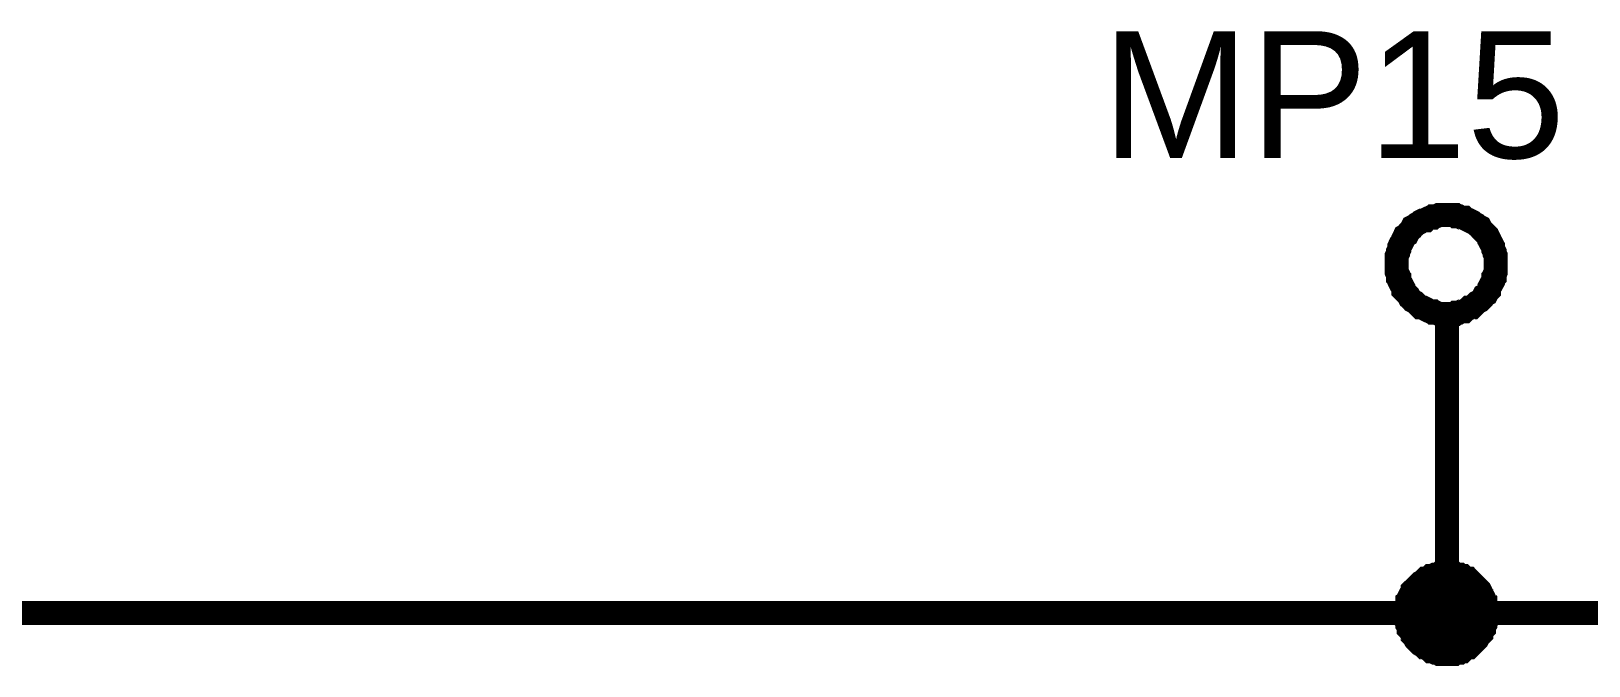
# Model space of a CAD drawing. Header units: millimetres. Extents: x -2024 to 917, y -725 to 13.
# Drawn here: x -1881.66 to -1862.16, y -187.32 to -179.37 of the extents above; entities that cross this region are included whole.
import ezdxf

# ---------------------------------------------------------------- set-up
doc = ezdxf.new("R2010")
doc.units = ezdxf.units.MM
doc.styles.get("Standard").update_dxf_attribs({"font": 'arial.ttf'})

msp = doc.modelspace()

# ---------------------------------------------------------------- linework, layer by layer
at = {"color": 7}
for points, const_width in [([(-1864.561, -182.286), (-1864.561, -182.253), (-1864.561, -182.22), (-1864.561, -182.187), (-1864.545, -182.154), (-1864.545, -182.137), (-1864.528, -182.104), (-1864.528, -182.071), (-1864.512, -182.038), (-1864.495, -182.021), (-1864.478, -181.988), (-1864.478, -181.972), (-1864.462, -181.939), (-1864.429, -181.922), (-1864.412, -181.889), (-1864.396, -181.872), (-1864.379, -181.856), (-1864.363, -181.823), (-1864.329, -181.806), (-1864.313, -181.79), (-1864.28, -181.773), (-1864.263, -181.756), (-1864.23, -181.74), (-1864.197, -181.74), (-1864.181, -181.723), (-1864.147, -181.707), (-1864.114, -181.707), (-1864.098, -181.69), (-1864.065, -181.69), (-1864.032, -181.674), (-1863.998, -181.674), (-1863.965, -181.674), (-1863.932, -181.674)], 0.3), ([(-1863.932, -181.674), (-1863.965, -181.674), (-1863.998, -181.674), (-1864.032, -181.674), (-1864.065, -181.69), (-1864.098, -181.69), (-1864.114, -181.707), (-1864.147, -181.707), (-1864.181, -181.723), (-1864.197, -181.74), (-1864.23, -181.74), (-1864.263, -181.756), (-1864.28, -181.773), (-1864.313, -181.79), (-1864.329, -181.806), (-1864.363, -181.823), (-1864.379, -181.856), (-1864.396, -181.872), (-1864.412, -181.889), (-1864.429, -181.922), (-1864.462, -181.939), (-1864.478, -181.972), (-1864.478, -181.988), (-1864.495, -182.021), (-1864.512, -182.038), (-1864.528, -182.071), (-1864.528, -182.104), (-1864.545, -182.137), (-1864.545, -182.154), (-1864.561, -182.187), (-1864.561, -182.22), (-1864.561, -182.253), (-1864.561, -182.286)], 0.3), ([(-1863.932, -181.674), (-1863.899, -181.674), (-1863.866, -181.674), (-1863.833, -181.674), (-1863.816, -181.69), (-1863.783, -181.69), (-1863.75, -181.707), (-1863.717, -181.707), (-1863.701, -181.723), (-1863.667, -181.74), (-1863.651, -181.74), (-1863.618, -181.756), (-1863.601, -181.773), (-1863.568, -181.79), (-1863.552, -181.806), (-1863.518, -181.823), (-1863.502, -181.856), (-1863.485, -181.872), (-1863.469, -181.889), (-1863.436, -181.922), (-1863.419, -181.939), (-1863.403, -181.972), (-1863.403, -181.988), (-1863.386, -182.021), (-1863.37, -182.038), (-1863.353, -182.071), (-1863.353, -182.104), (-1863.336, -182.137), (-1863.336, -182.154), (-1863.32, -182.187), (-1863.32, -182.22), (-1863.32, -182.253), (-1863.32, -182.286)], 0.3), ([(-1863.32, -182.286), (-1863.32, -182.253), (-1863.32, -182.22), (-1863.32, -182.187), (-1863.336, -182.154), (-1863.336, -182.137), (-1863.353, -182.104), (-1863.353, -182.071), (-1863.37, -182.038), (-1863.386, -182.021), (-1863.403, -181.988), (-1863.403, -181.972), (-1863.419, -181.939), (-1863.436, -181.922), (-1863.469, -181.889), (-1863.485, -181.872), (-1863.502, -181.856), (-1863.518, -181.823), (-1863.552, -181.806), (-1863.568, -181.79), (-1863.601, -181.773), (-1863.618, -181.756), (-1863.651, -181.74), (-1863.667, -181.74), (-1863.701, -181.723), (-1863.717, -181.707), (-1863.75, -181.707), (-1863.783, -181.69), (-1863.816, -181.69), (-1863.833, -181.674), (-1863.866, -181.674), (-1863.899, -181.674), (-1863.932, -181.674)], 0.3), ([(-1863.932, -182.916), (-1863.965, -182.916), (-1863.998, -182.916), (-1864.032, -182.916), (-1864.065, -182.899), (-1864.098, -182.899), (-1864.114, -182.882), (-1864.147, -182.882), (-1864.181, -182.866), (-1864.197, -182.849), (-1864.23, -182.833), (-1864.263, -182.833), (-1864.28, -182.816), (-1864.313, -182.783), (-1864.329, -182.767), (-1864.363, -182.75), (-1864.379, -182.733), (-1864.396, -182.717), (-1864.412, -182.684), (-1864.429, -182.667), (-1864.462, -182.634), (-1864.478, -182.618), (-1864.478, -182.584), (-1864.495, -182.551), (-1864.512, -182.535), (-1864.528, -182.502), (-1864.528, -182.469), (-1864.545, -182.452), (-1864.545, -182.419), (-1864.561, -182.386), (-1864.561, -182.353), (-1864.561, -182.319), (-1864.561, -182.286)], 0.3), ([(-1864.561, -182.286), (-1864.561, -182.286)], 0.3), ([(-1864.561, -182.286), (-1864.561, -182.319), (-1864.561, -182.353), (-1864.561, -182.386), (-1864.545, -182.419), (-1864.545, -182.452), (-1864.528, -182.469), (-1864.528, -182.502), (-1864.512, -182.535), (-1864.495, -182.551), (-1864.478, -182.584), (-1864.478, -182.618), (-1864.462, -182.634), (-1864.429, -182.667), (-1864.412, -182.684), (-1864.396, -182.717), (-1864.379, -182.733), (-1864.363, -182.75), (-1864.329, -182.767), (-1864.313, -182.783), (-1864.28, -182.816), (-1864.263, -182.833), (-1864.23, -182.833), (-1864.197, -182.849), (-1864.181, -182.866), (-1864.147, -182.882), (-1864.114, -182.882), (-1864.098, -182.899), (-1864.065, -182.899), (-1864.032, -182.916), (-1863.998, -182.916), (-1863.965, -182.916), (-1863.932, -182.916)], 0.3), ([(-1863.32, -182.286), (-1863.32, -182.319), (-1863.32, -182.353), (-1863.32, -182.386), (-1863.336, -182.419), (-1863.336, -182.452), (-1863.353, -182.469), (-1863.353, -182.502), (-1863.37, -182.535), (-1863.386, -182.551), (-1863.403, -182.584), (-1863.403, -182.618), (-1863.419, -182.634), (-1863.436, -182.667), (-1863.469, -182.684), (-1863.485, -182.717), (-1863.502, -182.733), (-1863.518, -182.75), (-1863.552, -182.767), (-1863.568, -182.783), (-1863.601, -182.816), (-1863.618, -182.833), (-1863.651, -182.833), (-1863.667, -182.849), (-1863.701, -182.866), (-1863.717, -182.882), (-1863.75, -182.882), (-1863.783, -182.899), (-1863.816, -182.899), (-1863.833, -182.916), (-1863.866, -182.916), (-1863.899, -182.916), (-1863.932, -182.916)], 0.3), ([(-1863.932, -182.916), (-1863.899, -182.916), (-1863.866, -182.916), (-1863.833, -182.916), (-1863.816, -182.899), (-1863.783, -182.899), (-1863.75, -182.882), (-1863.717, -182.882), (-1863.701, -182.866), (-1863.667, -182.849), (-1863.651, -182.833), (-1863.618, -182.833), (-1863.601, -182.816), (-1863.568, -182.783), (-1863.552, -182.767), (-1863.518, -182.75), (-1863.502, -182.733), (-1863.485, -182.717), (-1863.469, -182.684), (-1863.436, -182.667), (-1863.419, -182.634), (-1863.403, -182.618), (-1863.403, -182.584), (-1863.386, -182.551), (-1863.37, -182.535), (-1863.353, -182.502), (-1863.353, -182.469), (-1863.336, -182.452), (-1863.336, -182.419), (-1863.32, -182.386), (-1863.32, -182.353), (-1863.32, -182.319), (-1863.32, -182.286)], 0.3), ([(-1863.32, -182.286), (-1863.32, -182.286), (-1863.32, -182.286), (-1863.32, -182.286), (-1863.32, -182.286), (-1863.32, -182.286), (-1863.32, -182.286), (-1863.32, -182.286), (-1863.32, -182.286), (-1863.32, -182.286), (-1863.32, -182.286), (-1863.32, -182.286), (-1863.32, -182.286), (-1863.32, -182.286), (-1863.32, -182.286), (-1863.32, -182.286), (-1863.32, -182.286), (-1863.32, -182.286), (-1863.32, -182.286), (-1863.32, -182.286), (-1863.32, -182.286), (-1863.32, -182.286), (-1863.32, -182.286), (-1863.32, -182.286), (-1863.32, -182.286), (-1863.32, -182.286), (-1863.32, -182.286), (-1863.32, -182.286), (-1863.32, -182.286), (-1863.32, -182.286), (-1863.32, -182.286), (-1863.32, -182.286), (-1863.32, -182.286)], 0.3), ([(-1863.32, -182.286), (-1863.32, -182.286)], 0.3), ([(-1863.932, -182.916), (-1863.932, -184.174)], 0.3), ([(-1863.932, -186.658), (-1863.932, -184.174)], 0.3), ([(-1864.445, -186.658), (-1864.445, -186.641), (-1864.445, -186.608), (-1864.445, -186.592), (-1864.429, -186.559), (-1864.429, -186.542), (-1864.429, -186.509), (-1864.412, -186.492), (-1864.412, -186.476), (-1864.396, -186.443), (-1864.379, -186.426), (-1864.363, -186.41), (-1864.363, -186.376), (-1864.346, -186.36), (-1864.329, -186.343), (-1864.313, -186.327), (-1864.296, -186.31), (-1864.28, -186.294), (-1864.263, -186.277), (-1864.23, -186.26), (-1864.214, -186.244), (-1864.197, -186.227), (-1864.181, -186.227), (-1864.147, -186.211), (-1864.131, -186.194), (-1864.114, -186.194), (-1864.081, -186.178), (-1864.065, -186.178), (-1864.032, -186.178), (-1864.015, -186.161), (-1863.982, -186.161), (-1863.965, -186.161), (-1863.932, -186.161)], 0.3), ([(-1864.445, -186.658), (-1864.445, -186.641), (-1864.445, -186.608), (-1864.445, -186.592), (-1864.429, -186.559), (-1864.429, -186.542), (-1864.429, -186.509), (-1864.412, -186.492), (-1864.412, -186.476), (-1864.396, -186.443), (-1864.379, -186.426), (-1864.363, -186.41), (-1864.363, -186.376), (-1864.346, -186.36), (-1864.329, -186.343), (-1864.313, -186.327), (-1864.296, -186.31), (-1864.28, -186.294), (-1864.263, -186.277), (-1864.23, -186.26), (-1864.214, -186.244), (-1864.197, -186.227), (-1864.181, -186.227), (-1864.147, -186.211), (-1864.131, -186.194), (-1864.114, -186.194), (-1864.081, -186.178), (-1864.065, -186.178), (-1864.032, -186.178), (-1864.015, -186.161), (-1863.982, -186.161), (-1863.965, -186.161), (-1863.932, -186.161)], 0.3), ([(-1864.445, -186.658), (-1864.445, -186.641), (-1864.445, -186.608), (-1864.445, -186.592), (-1864.429, -186.559), (-1864.429, -186.542), (-1864.429, -186.509), (-1864.412, -186.492), (-1864.412, -186.476), (-1864.396, -186.443), (-1864.379, -186.426), (-1864.363, -186.41), (-1864.363, -186.376), (-1864.346, -186.36), (-1864.329, -186.343), (-1864.313, -186.327), (-1864.296, -186.31), (-1864.28, -186.294), (-1864.263, -186.277), (-1864.23, -186.26), (-1864.214, -186.244), (-1864.197, -186.227), (-1864.181, -186.227), (-1864.147, -186.211), (-1864.131, -186.194), (-1864.114, -186.194), (-1864.081, -186.178), (-1864.065, -186.178), (-1864.032, -186.178), (-1864.015, -186.161), (-1863.982, -186.161), (-1863.965, -186.161), (-1863.932, -186.161)], 0.3), ([(-1864.445, -186.658), (-1864.445, -186.641), (-1864.445, -186.608), (-1864.445, -186.592), (-1864.429, -186.559), (-1864.429, -186.542), (-1864.429, -186.509), (-1864.412, -186.492), (-1864.412, -186.476), (-1864.396, -186.443), (-1864.379, -186.426), (-1864.363, -186.41), (-1864.363, -186.376), (-1864.346, -186.36), (-1864.329, -186.343), (-1864.313, -186.327), (-1864.296, -186.31), (-1864.28, -186.294), (-1864.263, -186.277), (-1864.23, -186.26), (-1864.214, -186.244), (-1864.197, -186.227), (-1864.181, -186.227), (-1864.147, -186.211), (-1864.131, -186.194), (-1864.114, -186.194), (-1864.081, -186.178), (-1864.065, -186.178), (-1864.032, -186.178), (-1864.015, -186.161), (-1863.982, -186.161), (-1863.965, -186.161), (-1863.932, -186.161)], 0.3), ([(-1863.932, -186.161), (-1863.932, -186.161)], 0.3), ([(-1863.932, -186.161), (-1863.899, -186.161), (-1863.883, -186.161), (-1863.849, -186.161), (-1863.833, -186.178), (-1863.8, -186.178), (-1863.783, -186.178), (-1863.767, -186.194), (-1863.734, -186.194), (-1863.717, -186.211), (-1863.701, -186.227), (-1863.667, -186.227), (-1863.651, -186.244), (-1863.634, -186.26), (-1863.618, -186.277), (-1863.601, -186.294), (-1863.585, -186.31), (-1863.568, -186.327), (-1863.552, -186.343), (-1863.535, -186.36), (-1863.518, -186.376), (-1863.502, -186.41), (-1863.502, -186.426), (-1863.485, -186.443), (-1863.469, -186.476), (-1863.469, -186.492), (-1863.452, -186.509), (-1863.452, -186.542), (-1863.452, -186.559), (-1863.436, -186.592), (-1863.436, -186.608), (-1863.436, -186.641), (-1863.436, -186.658)], 0.3), ([(-1863.932, -186.161), (-1863.932, -186.161)], 0.3), ([(-1863.932, -186.161), (-1863.899, -186.161), (-1863.883, -186.161), (-1863.849, -186.161), (-1863.833, -186.178), (-1863.8, -186.178), (-1863.783, -186.178), (-1863.767, -186.194), (-1863.734, -186.194), (-1863.717, -186.211), (-1863.701, -186.227), (-1863.667, -186.227), (-1863.651, -186.244), (-1863.634, -186.26), (-1863.618, -186.277), (-1863.601, -186.294), (-1863.585, -186.31), (-1863.568, -186.327), (-1863.552, -186.343), (-1863.535, -186.36), (-1863.518, -186.376), (-1863.502, -186.41), (-1863.502, -186.426), (-1863.485, -186.443), (-1863.469, -186.476), (-1863.469, -186.492), (-1863.452, -186.509), (-1863.452, -186.542), (-1863.452, -186.559), (-1863.436, -186.592), (-1863.436, -186.608), (-1863.436, -186.641), (-1863.436, -186.658)], 0.3), ([(-1863.932, -186.161), (-1863.932, -186.161)], 0.3), ([(-1863.932, -186.161), (-1863.899, -186.161), (-1863.883, -186.161), (-1863.849, -186.161), (-1863.833, -186.178), (-1863.8, -186.178), (-1863.783, -186.178), (-1863.767, -186.194), (-1863.734, -186.194), (-1863.717, -186.211), (-1863.701, -186.227), (-1863.667, -186.227), (-1863.651, -186.244), (-1863.634, -186.26), (-1863.618, -186.277), (-1863.601, -186.294), (-1863.585, -186.31), (-1863.568, -186.327), (-1863.552, -186.343), (-1863.535, -186.36), (-1863.518, -186.376), (-1863.502, -186.41), (-1863.502, -186.426), (-1863.485, -186.443), (-1863.469, -186.476), (-1863.469, -186.492), (-1863.452, -186.509), (-1863.452, -186.542), (-1863.452, -186.559), (-1863.436, -186.592), (-1863.436, -186.608), (-1863.436, -186.641), (-1863.436, -186.658)], 0.3), ([(-1863.932, -186.161), (-1863.932, -186.161)], 0.3), ([(-1863.932, -186.161), (-1863.899, -186.161), (-1863.883, -186.161), (-1863.849, -186.161), (-1863.833, -186.178), (-1863.8, -186.178), (-1863.783, -186.178), (-1863.767, -186.194), (-1863.734, -186.194), (-1863.717, -186.211), (-1863.701, -186.227), (-1863.667, -186.227), (-1863.651, -186.244), (-1863.634, -186.26), (-1863.618, -186.277), (-1863.601, -186.294), (-1863.585, -186.31), (-1863.568, -186.327), (-1863.552, -186.343), (-1863.535, -186.36), (-1863.518, -186.376), (-1863.502, -186.41), (-1863.502, -186.426), (-1863.485, -186.443), (-1863.469, -186.476), (-1863.469, -186.492), (-1863.452, -186.509), (-1863.452, -186.542), (-1863.452, -186.559), (-1863.436, -186.592), (-1863.436, -186.608), (-1863.436, -186.641), (-1863.436, -186.658)], 0.3), ([(-1864.445, -186.658), (-1864.445, -186.641), (-1864.445, -186.608), (-1864.445, -186.592), (-1864.429, -186.559), (-1864.429, -186.542), (-1864.429, -186.509), (-1864.412, -186.492), (-1864.412, -186.476), (-1864.396, -186.443), (-1864.379, -186.426), (-1864.363, -186.41), (-1864.363, -186.376), (-1864.346, -186.36), (-1864.329, -186.343), (-1864.313, -186.327), (-1864.296, -186.31), (-1864.28, -186.294), (-1864.263, -186.277), (-1864.23, -186.26), (-1864.214, -186.244), (-1864.197, -186.227), (-1864.181, -186.227), (-1864.147, -186.211), (-1864.131, -186.194), (-1864.114, -186.194), (-1864.081, -186.178), (-1864.065, -186.178), (-1864.032, -186.178), (-1864.015, -186.161), (-1863.982, -186.161), (-1863.965, -186.161), (-1863.932, -186.161)], 0.0991), ([(-1864.445, -186.658), (-1864.445, -186.641), (-1864.445, -186.608), (-1864.445, -186.592), (-1864.429, -186.559), (-1864.429, -186.542), (-1864.429, -186.509), (-1864.412, -186.492), (-1864.412, -186.476), (-1864.396, -186.443), (-1864.379, -186.426), (-1864.363, -186.41), (-1864.363, -186.376), (-1864.346, -186.36), (-1864.329, -186.343), (-1864.313, -186.327), (-1864.296, -186.31), (-1864.28, -186.294), (-1864.263, -186.277), (-1864.23, -186.26), (-1864.214, -186.244), (-1864.197, -186.227), (-1864.181, -186.227), (-1864.147, -186.211), (-1864.131, -186.194), (-1864.114, -186.194), (-1864.081, -186.178), (-1864.065, -186.178), (-1864.032, -186.178), (-1864.015, -186.161), (-1863.982, -186.161), (-1863.965, -186.161), (-1863.932, -186.161)], 0.0991), ([(-1864.445, -186.658), (-1864.445, -186.641), (-1864.445, -186.608), (-1864.445, -186.592), (-1864.429, -186.559), (-1864.429, -186.542), (-1864.429, -186.509), (-1864.412, -186.492), (-1864.412, -186.476), (-1864.396, -186.443), (-1864.379, -186.426), (-1864.363, -186.41), (-1864.363, -186.376), (-1864.346, -186.36), (-1864.329, -186.343), (-1864.313, -186.327), (-1864.296, -186.31), (-1864.28, -186.294), (-1864.263, -186.277), (-1864.23, -186.26), (-1864.214, -186.244), (-1864.197, -186.227), (-1864.181, -186.227), (-1864.147, -186.211), (-1864.131, -186.194), (-1864.114, -186.194), (-1864.081, -186.178), (-1864.065, -186.178), (-1864.032, -186.178), (-1864.015, -186.161), (-1863.982, -186.161), (-1863.965, -186.161), (-1863.932, -186.161)], 0.0991), ([(-1864.445, -186.658), (-1864.445, -186.641), (-1864.445, -186.608), (-1864.445, -186.592), (-1864.429, -186.559), (-1864.429, -186.542), (-1864.429, -186.509), (-1864.412, -186.492), (-1864.412, -186.476), (-1864.396, -186.443), (-1864.379, -186.426), (-1864.363, -186.41), (-1864.363, -186.376), (-1864.346, -186.36), (-1864.329, -186.343), (-1864.313, -186.327), (-1864.296, -186.31), (-1864.28, -186.294), (-1864.263, -186.277), (-1864.23, -186.26), (-1864.214, -186.244), (-1864.197, -186.227), (-1864.181, -186.227), (-1864.147, -186.211), (-1864.131, -186.194), (-1864.114, -186.194), (-1864.081, -186.178), (-1864.065, -186.178), (-1864.032, -186.178), (-1864.015, -186.161), (-1863.982, -186.161), (-1863.965, -186.161), (-1863.932, -186.161)], 0.0991), ([(-1863.932, -186.161), (-1863.932, -186.161)], 0.0991), ([(-1863.932, -186.161), (-1863.899, -186.161), (-1863.883, -186.161), (-1863.849, -186.161), (-1863.833, -186.178), (-1863.8, -186.178), (-1863.783, -186.178), (-1863.767, -186.194), (-1863.734, -186.194), (-1863.717, -186.211), (-1863.701, -186.227), (-1863.667, -186.227), (-1863.651, -186.244), (-1863.634, -186.26), (-1863.618, -186.277), (-1863.601, -186.294), (-1863.585, -186.31), (-1863.568, -186.327), (-1863.552, -186.343), (-1863.535, -186.36), (-1863.518, -186.376), (-1863.502, -186.41), (-1863.502, -186.426), (-1863.485, -186.443), (-1863.469, -186.476), (-1863.469, -186.492), (-1863.452, -186.509), (-1863.452, -186.542), (-1863.452, -186.559), (-1863.436, -186.592), (-1863.436, -186.608), (-1863.436, -186.641), (-1863.436, -186.658)], 0.0991), ([(-1863.932, -186.161), (-1863.932, -186.161)], 0.0991), ([(-1863.932, -186.161), (-1863.899, -186.161), (-1863.883, -186.161), (-1863.849, -186.161), (-1863.833, -186.178), (-1863.8, -186.178), (-1863.783, -186.178), (-1863.767, -186.194), (-1863.734, -186.194), (-1863.717, -186.211), (-1863.701, -186.227), (-1863.667, -186.227), (-1863.651, -186.244), (-1863.634, -186.26), (-1863.618, -186.277), (-1863.601, -186.294), (-1863.585, -186.31), (-1863.568, -186.327), (-1863.552, -186.343), (-1863.535, -186.36), (-1863.518, -186.376), (-1863.502, -186.41), (-1863.502, -186.426), (-1863.485, -186.443), (-1863.469, -186.476), (-1863.469, -186.492), (-1863.452, -186.509), (-1863.452, -186.542), (-1863.452, -186.559), (-1863.436, -186.592), (-1863.436, -186.608), (-1863.436, -186.641), (-1863.436, -186.658)], 0.0991), ([(-1863.932, -186.161), (-1863.932, -186.161)], 0.0991), ([(-1863.932, -186.161), (-1863.899, -186.161), (-1863.883, -186.161), (-1863.849, -186.161), (-1863.833, -186.178), (-1863.8, -186.178), (-1863.783, -186.178), (-1863.767, -186.194), (-1863.734, -186.194), (-1863.717, -186.211), (-1863.701, -186.227), (-1863.667, -186.227), (-1863.651, -186.244), (-1863.634, -186.26), (-1863.618, -186.277), (-1863.601, -186.294), (-1863.585, -186.31), (-1863.568, -186.327), (-1863.552, -186.343), (-1863.535, -186.36), (-1863.518, -186.376), (-1863.502, -186.41), (-1863.502, -186.426), (-1863.485, -186.443), (-1863.469, -186.476), (-1863.469, -186.492), (-1863.452, -186.509), (-1863.452, -186.542), (-1863.452, -186.559), (-1863.436, -186.592), (-1863.436, -186.608), (-1863.436, -186.641), (-1863.436, -186.658)], 0.0991), ([(-1863.932, -186.161), (-1863.932, -186.161)], 0.0991), ([(-1863.932, -186.161), (-1863.899, -186.161), (-1863.883, -186.161), (-1863.849, -186.161), (-1863.833, -186.178), (-1863.8, -186.178), (-1863.783, -186.178), (-1863.767, -186.194), (-1863.734, -186.194), (-1863.717, -186.211), (-1863.701, -186.227), (-1863.667, -186.227), (-1863.651, -186.244), (-1863.634, -186.26), (-1863.618, -186.277), (-1863.601, -186.294), (-1863.585, -186.31), (-1863.568, -186.327), (-1863.552, -186.343), (-1863.535, -186.36), (-1863.518, -186.376), (-1863.502, -186.41), (-1863.502, -186.426), (-1863.485, -186.443), (-1863.469, -186.476), (-1863.469, -186.492), (-1863.452, -186.509), (-1863.452, -186.542), (-1863.452, -186.559), (-1863.436, -186.592), (-1863.436, -186.608), (-1863.436, -186.641), (-1863.436, -186.658)], 0.0991), ([(-1886.425, -186.658), (-1863.932, -186.658), (-1788.972, -186.658), (-1778.976, -186.658), (-1731.507, -186.658)], 0.3), ([(-1863.932, -187.171), (-1863.965, -187.171), (-1863.982, -187.171), (-1864.015, -187.171), (-1864.032, -187.155), (-1864.065, -187.155), (-1864.081, -187.155), (-1864.114, -187.138), (-1864.131, -187.138), (-1864.147, -187.122), (-1864.181, -187.105), (-1864.197, -187.088), (-1864.214, -187.088), (-1864.23, -187.072), (-1864.263, -187.055), (-1864.28, -187.039), (-1864.296, -187.022), (-1864.313, -187.006), (-1864.329, -186.989), (-1864.346, -186.956), (-1864.363, -186.939), (-1864.363, -186.923), (-1864.379, -186.906), (-1864.396, -186.873), (-1864.412, -186.857), (-1864.412, -186.84), (-1864.429, -186.807), (-1864.429, -186.79), (-1864.429, -186.757), (-1864.445, -186.741), (-1864.445, -186.708), (-1864.445, -186.691), (-1864.445, -186.658)], 0.3), ([(-1864.445, -186.658), (-1864.445, -186.658)], 0.3), ([(-1863.932, -187.171), (-1863.965, -187.171), (-1863.982, -187.171), (-1864.015, -187.171), (-1864.032, -187.155), (-1864.065, -187.155), (-1864.081, -187.155), (-1864.114, -187.138), (-1864.131, -187.138), (-1864.147, -187.122), (-1864.181, -187.105), (-1864.197, -187.088), (-1864.214, -187.088), (-1864.23, -187.072), (-1864.263, -187.055), (-1864.28, -187.039), (-1864.296, -187.022), (-1864.313, -187.006), (-1864.329, -186.989), (-1864.346, -186.956), (-1864.363, -186.939), (-1864.363, -186.923), (-1864.379, -186.906), (-1864.396, -186.873), (-1864.412, -186.857), (-1864.412, -186.84), (-1864.429, -186.807), (-1864.429, -186.79), (-1864.429, -186.757), (-1864.445, -186.741), (-1864.445, -186.708), (-1864.445, -186.691), (-1864.445, -186.658)], 0.3), ([(-1864.445, -186.658), (-1864.445, -186.658)], 0.3), ([(-1863.932, -187.171), (-1863.965, -187.171), (-1863.982, -187.171), (-1864.015, -187.171), (-1864.032, -187.155), (-1864.065, -187.155), (-1864.081, -187.155), (-1864.114, -187.138), (-1864.131, -187.138), (-1864.147, -187.122), (-1864.181, -187.105), (-1864.197, -187.088), (-1864.214, -187.088), (-1864.23, -187.072), (-1864.263, -187.055), (-1864.28, -187.039), (-1864.296, -187.022), (-1864.313, -187.006), (-1864.329, -186.989), (-1864.346, -186.956), (-1864.363, -186.939), (-1864.363, -186.923), (-1864.379, -186.906), (-1864.396, -186.873), (-1864.412, -186.857), (-1864.412, -186.84), (-1864.429, -186.807), (-1864.429, -186.79), (-1864.429, -186.757), (-1864.445, -186.741), (-1864.445, -186.708), (-1864.445, -186.691), (-1864.445, -186.658)], 0.3), ([(-1864.445, -186.658), (-1864.445, -186.658)], 0.3), ([(-1863.932, -187.171), (-1863.965, -187.171), (-1863.982, -187.171), (-1864.015, -187.171), (-1864.032, -187.155), (-1864.065, -187.155), (-1864.081, -187.155), (-1864.114, -187.138), (-1864.131, -187.138), (-1864.147, -187.122), (-1864.181, -187.105), (-1864.197, -187.088), (-1864.214, -187.088), (-1864.23, -187.072), (-1864.263, -187.055), (-1864.28, -187.039), (-1864.296, -187.022), (-1864.313, -187.006), (-1864.329, -186.989), (-1864.346, -186.956), (-1864.363, -186.939), (-1864.363, -186.923), (-1864.379, -186.906), (-1864.396, -186.873), (-1864.412, -186.857), (-1864.412, -186.84), (-1864.429, -186.807), (-1864.429, -186.79), (-1864.429, -186.757), (-1864.445, -186.741), (-1864.445, -186.708), (-1864.445, -186.691), (-1864.445, -186.658)], 0.3), ([(-1864.445, -186.658), (-1864.445, -186.658)], 0.3), ([(-1863.932, -187.171), (-1863.965, -187.171), (-1863.982, -187.171), (-1864.015, -187.171), (-1864.032, -187.155), (-1864.065, -187.155), (-1864.081, -187.155), (-1864.114, -187.138), (-1864.131, -187.138), (-1864.147, -187.122), (-1864.181, -187.105), (-1864.197, -187.088), (-1864.214, -187.088), (-1864.23, -187.072), (-1864.263, -187.055), (-1864.28, -187.039), (-1864.296, -187.022), (-1864.313, -187.006), (-1864.329, -186.989), (-1864.346, -186.956), (-1864.363, -186.939), (-1864.363, -186.923), (-1864.379, -186.906), (-1864.396, -186.873), (-1864.412, -186.857), (-1864.412, -186.84), (-1864.429, -186.807), (-1864.429, -186.79), (-1864.429, -186.757), (-1864.445, -186.741), (-1864.445, -186.708), (-1864.445, -186.691), (-1864.445, -186.658)], 0.0991), ([(-1864.445, -186.658), (-1864.445, -186.658)], 0.0991), ([(-1863.932, -187.171), (-1863.965, -187.171), (-1863.982, -187.171), (-1864.015, -187.171), (-1864.032, -187.155), (-1864.065, -187.155), (-1864.081, -187.155), (-1864.114, -187.138), (-1864.131, -187.138), (-1864.147, -187.122), (-1864.181, -187.105), (-1864.197, -187.088), (-1864.214, -187.088), (-1864.23, -187.072), (-1864.263, -187.055), (-1864.28, -187.039), (-1864.296, -187.022), (-1864.313, -187.006), (-1864.329, -186.989), (-1864.346, -186.956), (-1864.363, -186.939), (-1864.363, -186.923), (-1864.379, -186.906), (-1864.396, -186.873), (-1864.412, -186.857), (-1864.412, -186.84), (-1864.429, -186.807), (-1864.429, -186.79), (-1864.429, -186.757), (-1864.445, -186.741), (-1864.445, -186.708), (-1864.445, -186.691), (-1864.445, -186.658)], 0.0991), ([(-1864.445, -186.658), (-1864.445, -186.658)], 0.0991), ([(-1863.932, -187.171), (-1863.965, -187.171), (-1863.982, -187.171), (-1864.015, -187.171), (-1864.032, -187.155), (-1864.065, -187.155), (-1864.081, -187.155), (-1864.114, -187.138), (-1864.131, -187.138), (-1864.147, -187.122), (-1864.181, -187.105), (-1864.197, -187.088), (-1864.214, -187.088), (-1864.23, -187.072), (-1864.263, -187.055), (-1864.28, -187.039), (-1864.296, -187.022), (-1864.313, -187.006), (-1864.329, -186.989), (-1864.346, -186.956), (-1864.363, -186.939), (-1864.363, -186.923), (-1864.379, -186.906), (-1864.396, -186.873), (-1864.412, -186.857), (-1864.412, -186.84), (-1864.429, -186.807), (-1864.429, -186.79), (-1864.429, -186.757), (-1864.445, -186.741), (-1864.445, -186.708), (-1864.445, -186.691), (-1864.445, -186.658)], 0.0991), ([(-1864.445, -186.658), (-1864.445, -186.658)], 0.0991), ([(-1863.932, -187.171), (-1863.965, -187.171), (-1863.982, -187.171), (-1864.015, -187.171), (-1864.032, -187.155), (-1864.065, -187.155), (-1864.081, -187.155), (-1864.114, -187.138), (-1864.131, -187.138), (-1864.147, -187.122), (-1864.181, -187.105), (-1864.197, -187.088), (-1864.214, -187.088), (-1864.23, -187.072), (-1864.263, -187.055), (-1864.28, -187.039), (-1864.296, -187.022), (-1864.313, -187.006), (-1864.329, -186.989), (-1864.346, -186.956), (-1864.363, -186.939), (-1864.363, -186.923), (-1864.379, -186.906), (-1864.396, -186.873), (-1864.412, -186.857), (-1864.412, -186.84), (-1864.429, -186.807), (-1864.429, -186.79), (-1864.429, -186.757), (-1864.445, -186.741), (-1864.445, -186.708), (-1864.445, -186.691), (-1864.445, -186.658)], 0.0991), ([(-1864.445, -186.658), (-1864.445, -186.658)], 0.0991), ([(-1863.436, -186.658), (-1863.436, -186.691), (-1863.436, -186.708), (-1863.436, -186.741), (-1863.452, -186.757), (-1863.452, -186.79), (-1863.452, -186.807), (-1863.469, -186.84), (-1863.469, -186.857), (-1863.485, -186.873), (-1863.502, -186.906), (-1863.502, -186.923), (-1863.518, -186.939), (-1863.535, -186.956), (-1863.552, -186.989), (-1863.568, -187.006), (-1863.585, -187.022), (-1863.601, -187.039), (-1863.618, -187.055), (-1863.634, -187.072), (-1863.651, -187.088), (-1863.667, -187.088), (-1863.701, -187.105), (-1863.717, -187.122), (-1863.734, -187.138), (-1863.767, -187.138), (-1863.783, -187.155), (-1863.8, -187.155), (-1863.833, -187.155), (-1863.849, -187.171), (-1863.883, -187.171), (-1863.899, -187.171), (-1863.932, -187.171)], 0.3), ([(-1863.436, -186.658), (-1863.436, -186.691), (-1863.436, -186.708), (-1863.436, -186.741), (-1863.452, -186.757), (-1863.452, -186.79), (-1863.452, -186.807), (-1863.469, -186.84), (-1863.469, -186.857), (-1863.485, -186.873), (-1863.502, -186.906), (-1863.502, -186.923), (-1863.518, -186.939), (-1863.535, -186.956), (-1863.552, -186.989), (-1863.568, -187.006), (-1863.585, -187.022), (-1863.601, -187.039), (-1863.618, -187.055), (-1863.634, -187.072), (-1863.651, -187.088), (-1863.667, -187.088), (-1863.701, -187.105), (-1863.717, -187.122), (-1863.734, -187.138), (-1863.767, -187.138), (-1863.783, -187.155), (-1863.8, -187.155), (-1863.833, -187.155), (-1863.849, -187.171), (-1863.883, -187.171), (-1863.899, -187.171), (-1863.932, -187.171)], 0.3), ([(-1863.436, -186.658), (-1863.436, -186.691), (-1863.436, -186.708), (-1863.436, -186.741), (-1863.452, -186.757), (-1863.452, -186.79), (-1863.452, -186.807), (-1863.469, -186.84), (-1863.469, -186.857), (-1863.485, -186.873), (-1863.502, -186.906), (-1863.502, -186.923), (-1863.518, -186.939), (-1863.535, -186.956), (-1863.552, -186.989), (-1863.568, -187.006), (-1863.585, -187.022), (-1863.601, -187.039), (-1863.618, -187.055), (-1863.634, -187.072), (-1863.651, -187.088), (-1863.667, -187.088), (-1863.701, -187.105), (-1863.717, -187.122), (-1863.734, -187.138), (-1863.767, -187.138), (-1863.783, -187.155), (-1863.8, -187.155), (-1863.833, -187.155), (-1863.849, -187.171), (-1863.883, -187.171), (-1863.899, -187.171), (-1863.932, -187.171)], 0.3), ([(-1863.436, -186.658), (-1863.436, -186.691), (-1863.436, -186.708), (-1863.436, -186.741), (-1863.452, -186.757), (-1863.452, -186.79), (-1863.452, -186.807), (-1863.469, -186.84), (-1863.469, -186.857), (-1863.485, -186.873), (-1863.502, -186.906), (-1863.502, -186.923), (-1863.518, -186.939), (-1863.535, -186.956), (-1863.552, -186.989), (-1863.568, -187.006), (-1863.585, -187.022), (-1863.601, -187.039), (-1863.618, -187.055), (-1863.634, -187.072), (-1863.651, -187.088), (-1863.667, -187.088), (-1863.701, -187.105), (-1863.717, -187.122), (-1863.734, -187.138), (-1863.767, -187.138), (-1863.783, -187.155), (-1863.8, -187.155), (-1863.833, -187.155), (-1863.849, -187.171), (-1863.883, -187.171), (-1863.899, -187.171), (-1863.932, -187.171)], 0.3), ([(-1863.436, -186.658), (-1863.436, -186.691), (-1863.436, -186.708), (-1863.436, -186.741), (-1863.452, -186.757), (-1863.452, -186.79), (-1863.452, -186.807), (-1863.469, -186.84), (-1863.469, -186.857), (-1863.485, -186.873), (-1863.502, -186.906), (-1863.502, -186.923), (-1863.518, -186.939), (-1863.535, -186.956), (-1863.552, -186.989), (-1863.568, -187.006), (-1863.585, -187.022), (-1863.601, -187.039), (-1863.618, -187.055), (-1863.634, -187.072), (-1863.651, -187.088), (-1863.667, -187.088), (-1863.701, -187.105), (-1863.717, -187.122), (-1863.734, -187.138), (-1863.767, -187.138), (-1863.783, -187.155), (-1863.8, -187.155), (-1863.833, -187.155), (-1863.849, -187.171), (-1863.883, -187.171), (-1863.899, -187.171), (-1863.932, -187.171)], 0.0991), ([(-1863.436, -186.658), (-1863.436, -186.691), (-1863.436, -186.708), (-1863.436, -186.741), (-1863.452, -186.757), (-1863.452, -186.79), (-1863.452, -186.807), (-1863.469, -186.84), (-1863.469, -186.857), (-1863.485, -186.873), (-1863.502, -186.906), (-1863.502, -186.923), (-1863.518, -186.939), (-1863.535, -186.956), (-1863.552, -186.989), (-1863.568, -187.006), (-1863.585, -187.022), (-1863.601, -187.039), (-1863.618, -187.055), (-1863.634, -187.072), (-1863.651, -187.088), (-1863.667, -187.088), (-1863.701, -187.105), (-1863.717, -187.122), (-1863.734, -187.138), (-1863.767, -187.138), (-1863.783, -187.155), (-1863.8, -187.155), (-1863.833, -187.155), (-1863.849, -187.171), (-1863.883, -187.171), (-1863.899, -187.171), (-1863.932, -187.171)], 0.0991), ([(-1863.436, -186.658), (-1863.436, -186.691), (-1863.436, -186.708), (-1863.436, -186.741), (-1863.452, -186.757), (-1863.452, -186.79), (-1863.452, -186.807), (-1863.469, -186.84), (-1863.469, -186.857), (-1863.485, -186.873), (-1863.502, -186.906), (-1863.502, -186.923), (-1863.518, -186.939), (-1863.535, -186.956), (-1863.552, -186.989), (-1863.568, -187.006), (-1863.585, -187.022), (-1863.601, -187.039), (-1863.618, -187.055), (-1863.634, -187.072), (-1863.651, -187.088), (-1863.667, -187.088), (-1863.701, -187.105), (-1863.717, -187.122), (-1863.734, -187.138), (-1863.767, -187.138), (-1863.783, -187.155), (-1863.8, -187.155), (-1863.833, -187.155), (-1863.849, -187.171), (-1863.883, -187.171), (-1863.899, -187.171), (-1863.932, -187.171)], 0.0991), ([(-1863.436, -186.658), (-1863.436, -186.691), (-1863.436, -186.708), (-1863.436, -186.741), (-1863.452, -186.757), (-1863.452, -186.79), (-1863.452, -186.807), (-1863.469, -186.84), (-1863.469, -186.857), (-1863.485, -186.873), (-1863.502, -186.906), (-1863.502, -186.923), (-1863.518, -186.939), (-1863.535, -186.956), (-1863.552, -186.989), (-1863.568, -187.006), (-1863.585, -187.022), (-1863.601, -187.039), (-1863.618, -187.055), (-1863.634, -187.072), (-1863.651, -187.088), (-1863.667, -187.088), (-1863.701, -187.105), (-1863.717, -187.122), (-1863.734, -187.138), (-1863.767, -187.138), (-1863.783, -187.155), (-1863.8, -187.155), (-1863.833, -187.155), (-1863.849, -187.171), (-1863.883, -187.171), (-1863.899, -187.171), (-1863.932, -187.171)], 0.0991), ([(-1863.436, -186.658), (-1863.436, -186.658), (-1863.436, -186.658), (-1863.436, -186.658), (-1863.436, -186.658), (-1863.436, -186.658), (-1863.436, -186.658), (-1863.436, -186.658), (-1863.436, -186.658), (-1863.436, -186.658), (-1863.436, -186.658), (-1863.436, -186.658), (-1863.436, -186.658), (-1863.436, -186.658), (-1863.436, -186.658), (-1863.436, -186.658), (-1863.436, -186.658), (-1863.436, -186.658), (-1863.436, -186.658), (-1863.436, -186.658), (-1863.436, -186.658), (-1863.436, -186.658), (-1863.436, -186.658), (-1863.436, -186.658), (-1863.436, -186.658), (-1863.436, -186.658), (-1863.436, -186.658), (-1863.436, -186.658), (-1863.436, -186.658), (-1863.436, -186.658), (-1863.436, -186.658), (-1863.436, -186.658), (-1863.436, -186.658)], 0.3), ([(-1863.436, -186.658), (-1863.436, -186.658)], 0.3), ([(-1863.436, -186.658), (-1863.436, -186.658), (-1863.436, -186.658), (-1863.436, -186.658), (-1863.436, -186.658), (-1863.436, -186.658), (-1863.436, -186.658), (-1863.436, -186.658), (-1863.436, -186.658), (-1863.436, -186.658), (-1863.436, -186.658), (-1863.436, -186.658), (-1863.436, -186.658), (-1863.436, -186.658), (-1863.436, -186.658), (-1863.436, -186.658), (-1863.436, -186.658), (-1863.436, -186.658), (-1863.436, -186.658), (-1863.436, -186.658), (-1863.436, -186.658), (-1863.436, -186.658), (-1863.436, -186.658), (-1863.436, -186.658), (-1863.436, -186.658), (-1863.436, -186.658), (-1863.436, -186.658), (-1863.436, -186.658), (-1863.436, -186.658), (-1863.436, -186.658), (-1863.436, -186.658), (-1863.436, -186.658), (-1863.436, -186.658)], 0.3), ([(-1863.436, -186.658), (-1863.436, -186.658)], 0.3), ([(-1863.436, -186.658), (-1863.436, -186.658), (-1863.436, -186.658), (-1863.436, -186.658), (-1863.436, -186.658), (-1863.436, -186.658), (-1863.436, -186.658), (-1863.436, -186.658), (-1863.436, -186.658), (-1863.436, -186.658), (-1863.436, -186.658), (-1863.436, -186.658), (-1863.436, -186.658), (-1863.436, -186.658), (-1863.436, -186.658), (-1863.436, -186.658), (-1863.436, -186.658), (-1863.436, -186.658), (-1863.436, -186.658), (-1863.436, -186.658), (-1863.436, -186.658), (-1863.436, -186.658), (-1863.436, -186.658), (-1863.436, -186.658), (-1863.436, -186.658), (-1863.436, -186.658), (-1863.436, -186.658), (-1863.436, -186.658), (-1863.436, -186.658), (-1863.436, -186.658), (-1863.436, -186.658), (-1863.436, -186.658), (-1863.436, -186.658)], 0.3), ([(-1863.436, -186.658), (-1863.436, -186.658)], 0.3), ([(-1863.436, -186.658), (-1863.436, -186.658), (-1863.436, -186.658), (-1863.436, -186.658), (-1863.436, -186.658), (-1863.436, -186.658), (-1863.436, -186.658), (-1863.436, -186.658), (-1863.436, -186.658), (-1863.436, -186.658), (-1863.436, -186.658), (-1863.436, -186.658), (-1863.436, -186.658), (-1863.436, -186.658), (-1863.436, -186.658), (-1863.436, -186.658), (-1863.436, -186.658), (-1863.436, -186.658), (-1863.436, -186.658), (-1863.436, -186.658), (-1863.436, -186.658), (-1863.436, -186.658), (-1863.436, -186.658), (-1863.436, -186.658), (-1863.436, -186.658), (-1863.436, -186.658), (-1863.436, -186.658), (-1863.436, -186.658), (-1863.436, -186.658), (-1863.436, -186.658), (-1863.436, -186.658), (-1863.436, -186.658), (-1863.436, -186.658)], 0.3), ([(-1863.436, -186.658), (-1863.436, -186.658)], 0.3), ([(-1863.436, -186.658), (-1863.436, -186.658), (-1863.436, -186.658), (-1863.436, -186.658), (-1863.436, -186.658), (-1863.436, -186.658), (-1863.436, -186.658), (-1863.436, -186.658), (-1863.436, -186.658), (-1863.436, -186.658), (-1863.436, -186.658), (-1863.436, -186.658), (-1863.436, -186.658), (-1863.436, -186.658), (-1863.436, -186.658), (-1863.436, -186.658), (-1863.436, -186.658), (-1863.436, -186.658), (-1863.436, -186.658), (-1863.436, -186.658), (-1863.436, -186.658), (-1863.436, -186.658), (-1863.436, -186.658), (-1863.436, -186.658), (-1863.436, -186.658), (-1863.436, -186.658), (-1863.436, -186.658), (-1863.436, -186.658), (-1863.436, -186.658), (-1863.436, -186.658), (-1863.436, -186.658), (-1863.436, -186.658), (-1863.436, -186.658)], 0.0991), ([(-1863.436, -186.658), (-1863.436, -186.658)], 0.0991), ([(-1863.436, -186.658), (-1863.436, -186.658), (-1863.436, -186.658), (-1863.436, -186.658), (-1863.436, -186.658), (-1863.436, -186.658), (-1863.436, -186.658), (-1863.436, -186.658), (-1863.436, -186.658), (-1863.436, -186.658), (-1863.436, -186.658), (-1863.436, -186.658), (-1863.436, -186.658), (-1863.436, -186.658), (-1863.436, -186.658), (-1863.436, -186.658), (-1863.436, -186.658), (-1863.436, -186.658), (-1863.436, -186.658), (-1863.436, -186.658), (-1863.436, -186.658), (-1863.436, -186.658), (-1863.436, -186.658), (-1863.436, -186.658), (-1863.436, -186.658), (-1863.436, -186.658), (-1863.436, -186.658), (-1863.436, -186.658), (-1863.436, -186.658), (-1863.436, -186.658), (-1863.436, -186.658), (-1863.436, -186.658), (-1863.436, -186.658)], 0.0991), ([(-1863.436, -186.658), (-1863.436, -186.658)], 0.0991), ([(-1863.436, -186.658), (-1863.436, -186.658), (-1863.436, -186.658), (-1863.436, -186.658), (-1863.436, -186.658), (-1863.436, -186.658), (-1863.436, -186.658), (-1863.436, -186.658), (-1863.436, -186.658), (-1863.436, -186.658), (-1863.436, -186.658), (-1863.436, -186.658), (-1863.436, -186.658), (-1863.436, -186.658), (-1863.436, -186.658), (-1863.436, -186.658), (-1863.436, -186.658), (-1863.436, -186.658), (-1863.436, -186.658), (-1863.436, -186.658), (-1863.436, -186.658), (-1863.436, -186.658), (-1863.436, -186.658), (-1863.436, -186.658), (-1863.436, -186.658), (-1863.436, -186.658), (-1863.436, -186.658), (-1863.436, -186.658), (-1863.436, -186.658), (-1863.436, -186.658), (-1863.436, -186.658), (-1863.436, -186.658), (-1863.436, -186.658)], 0.0991), ([(-1863.436, -186.658), (-1863.436, -186.658)], 0.0991), ([(-1863.436, -186.658), (-1863.436, -186.658), (-1863.436, -186.658), (-1863.436, -186.658), (-1863.436, -186.658), (-1863.436, -186.658), (-1863.436, -186.658), (-1863.436, -186.658), (-1863.436, -186.658), (-1863.436, -186.658), (-1863.436, -186.658), (-1863.436, -186.658), (-1863.436, -186.658), (-1863.436, -186.658), (-1863.436, -186.658), (-1863.436, -186.658), (-1863.436, -186.658), (-1863.436, -186.658), (-1863.436, -186.658), (-1863.436, -186.658), (-1863.436, -186.658), (-1863.436, -186.658), (-1863.436, -186.658), (-1863.436, -186.658), (-1863.436, -186.658), (-1863.436, -186.658), (-1863.436, -186.658), (-1863.436, -186.658), (-1863.436, -186.658), (-1863.436, -186.658), (-1863.436, -186.658), (-1863.436, -186.658), (-1863.436, -186.658)], 0.0991), ([(-1863.436, -186.658), (-1863.436, -186.658)], 0.0991)]:
    msp.add_lwpolyline(points, dxfattribs=dict(at, const_width=const_width))
at = {"color": 7, "const_width": 0.508}
msp.add_lwpolyline([(-1864.206, -186.658, 1), (-1863.698, -186.658, 1)], format="xyb", close=True, dxfattribs=at)

# ---------------------------------------------------------------- texts
at = {"color": 7}
msp.add_text('MP15', height=1.5897, dxfattribs=at).set_placement((-1868.252, -180.962))

doc.saveas('drawing.dxf')
